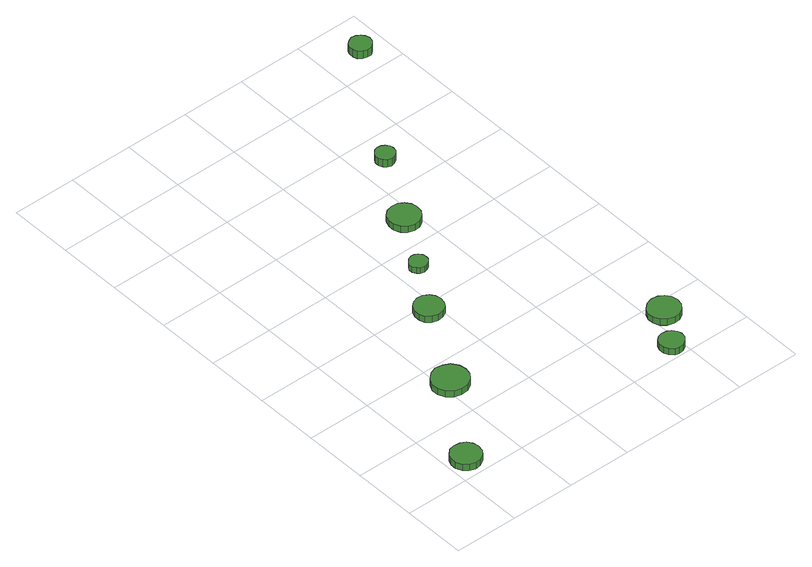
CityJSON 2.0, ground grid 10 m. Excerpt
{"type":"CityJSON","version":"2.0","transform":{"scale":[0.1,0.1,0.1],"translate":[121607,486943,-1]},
"CityObjects":{
"tree1":{"type":"SolitaryVegetationObject","attributes":{"function":"something"},"geometry":[{"type":"MultiSurface","lod":"1","boundaries":[[[0,1,2,3,4,5,6,7,8,9,10,11,12,13,14]],[[15,16,17,18,19,20,21,22,23,24,25,26,27,28,29]],[[0,29,28,1]],[[1,28,27,2]],[[2,27,26,3]],[[3,26,25,4]],[[4,25,24,5]],[[5,24,23,6]],[[6,23,22,7]],[[7,22,21,8]],[[8,21,20,9]],[[9,20,19,10]],[[10,19,18,11]],[[11,18,17,12]],[[12,17,16,13]],[[13,16,15,14]],[[14,15,29,0]]]}]},
"tree2":{"type":"SolitaryVegetationObject","attributes":{"function":"something"},"geometry":[{"type":"MultiSurface","lod":"1","boundaries":[[[30,31,32,33,34,35,36,37,38,39,40,41,42,43,44]],[[45,46,47,48,49,50,51,52,53,54,55,56,57,58,59]],[[30,59,58,31]],[[31,58,57,32]],[[32,57,56,33]],[[33,56,55,34]],[[34,55,54,35]],[[35,54,53,36]],[[36,53,52,37]],[[37,52,51,38]],[[38,51,50,39]],[[39,50,49,40]],[[40,49,48,41]],[[41,48,47,42]],[[42,47,46,43]],[[43,46,45,44]],[[44,45,59,30]]]}]},
"tree3":{"type":"SolitaryVegetationObject","attributes":{"function":"something"},"geometry":[{"type":"MultiSurface","lod":"1","boundaries":[[[60,61,62,63,64,65,66,67,68,69,70,71,72,73,74]],[[75,76,77,78,79,80,81,82,83,84,85,86,87,88,89]],[[60,89,88,61]],[[61,88,87,62]],[[62,87,86,63]],[[63,86,85,64]],[[64,85,84,65]],[[65,84,83,66]],[[66,83,82,67]],[[67,82,81,68]],[[68,81,80,69]],[[69,80,79,70]],[[70,79,78,71]],[[71,78,77,72]],[[72,77,76,73]],[[73,76,75,74]],[[74,75,89,60]]]}]},
"tree4":{"type":"SolitaryVegetationObject","attributes":{"function":"something"},"geometry":[{"type":"MultiSurface","lod":"1","boundaries":[[[90,91,92,93,94,95,96,97,98,99,100,101,102,103,104]],[[105,106,107,108,109,110,111,112,113,114,115,116,117,118,119]],[[90,119,118,91]],[[91,118,117,92]],[[92,117,116,93]],[[93,116,115,94]],[[94,115,114,95]],[[95,114,113,96]],[[96,113,112,97]],[[97,112,111,98]],[[98,111,110,99]],[[99,110,109,100]],[[100,109,108,101]],[[101,108,107,102]],[[102,107,106,103]],[[103,106,105,104]],[[104,105,119,90]]]}]},
"tree5":{"type":"SolitaryVegetationObject","attributes":{"function":"something"},"geometry":[{"type":"MultiSurface","lod":"1","boundaries":[[[120,121,122,123,124,125,126,127,128,129,130,131,132,133,134]],[[135,136,137,138,139,140,141,142,143,144,145,146,147,148,149]],[[120,149,148,121]],[[121,148,147,122]],[[122,147,146,123]],[[123,146,145,124]],[[124,145,144,125]],[[125,144,143,126]],[[126,143,142,127]],[[127,142,141,128]],[[128,141,140,129]],[[129,140,139,130]],[[130,139,138,131]],[[131,138,137,132]],[[132,137,136,133]],[[133,136,135,134]],[[134,135,149,120]]]}]},
"tree6":{"type":"SolitaryVegetationObject","attributes":{"function":"something"},"geometry":[{"type":"MultiSurface","lod":"1","boundaries":[[[150,151,152,153,154,155,156,157,158,159,160,161,162,163,164]],[[165,166,167,168,169,170,171,172,173,174,175,176,177,178,179]],[[150,179,178,151]],[[151,178,177,152]],[[152,177,176,153]],[[153,176,175,154]],[[154,175,174,155]],[[155,174,173,156]],[[156,173,172,157]],[[157,172,171,158]],[[158,171,170,159]],[[159,170,169,160]],[[160,169,168,161]],[[161,168,167,162]],[[162,167,166,163]],[[163,166,165,164]],[[164,165,179,150]]]}]},
"tree7":{"type":"SolitaryVegetationObject","attributes":{"function":"something"},"geometry":[{"type":"MultiSurface","lod":"1","boundaries":[[[180,181,182,183,184,185,186,187,188,189,190,191,192,193,194]],[[195,196,197,198,199,200,201,202,203,204,205,206,207,208,209]],[[180,209,208,181]],[[181,208,207,182]],[[182,207,206,183]],[[183,206,205,184]],[[184,205,204,185]],[[185,204,203,186]],[[186,203,202,187]],[[187,202,201,188]],[[188,201,200,189]],[[189,200,199,190]],[[190,199,198,191]],[[191,198,197,192]],[[192,197,196,193]],[[193,196,195,194]],[[194,195,209,180]]]}]},
"tree8":{"type":"SolitaryVegetationObject","attributes":{"function":"something"},"geometry":[{"type":"MultiSurface","lod":"1","boundaries":[[[210,211,212,213,214,215,216,217,218,219,220,221,222,223,224]],[[225,226,227,228,229,230,231,232,233,234,235,236,237,238,239]],[[210,239,238,211]],[[211,238,237,212]],[[212,237,236,213]],[[213,236,235,214]],[[214,235,234,215]],[[215,234,233,216]],[[216,233,232,217]],[[217,232,231,218]],[[218,231,230,219]],[[219,230,229,220]],[[220,229,228,221]],[[221,228,227,222]],[[222,227,226,223]],[[223,226,225,224]],[[224,225,239,210]]]}]},
"tree9":{"type":"SolitaryVegetationObject","attributes":{"function":"something"},"geometry":[{"type":"MultiSurface","lod":"1","boundaries":[[[240,241,242,243,244,245,246,247,248,249,250,251,252,253,254]],[[255,256,257,258,259,260,261,262,263,264,265,266,267,268,269]],[[240,269,268,241]],[[241,268,267,242]],[[242,267,266,243]],[[243,266,265,244]],[[244,265,264,245]],[[245,264,263,246]],[[246,263,262,247]],[[247,262,261,248]],[[248,261,260,249]],[[249,260,259,250]],[[250,259,258,251]],[[251,258,257,252]],[[252,257,256,253]],[[253,256,255,254]],[[254,255,269,240]]]}]}
},
"vertices":[
[51,32,17],[49,41,17],[44,49,17],[35,53,17],[26,54,17],[17,52,17],[10,45,17],[6,37,17],[6,27,17],[10,18,17],[17,12,17],[26,9,17],[35,10,17],[44,15,17],[49,22,17],[49,22,6],[44,15,6],[35,10,6],[26,9,6],[17,12,6],[10,18,6],[6,27,6],[6,37,6],[10,45,6],[17,52,6],[26,54,6],[35,53,6],[44,49,6],[49,41,6],[51,32,6],
[140,160,17],[138,171,17],[131,181,17],[121,186,17],[110,188,17],[99,184,17],[90,176,17],[85,166,17],[85,155,17],[90,144,17],[99,136,17],[110,133,17],[121,134,17],[131,140,17],[138,149,17],[138,149,6],[131,140,6],[121,134,6],[110,133,6],[99,136,6],[90,144,6],[85,155,6],[85,166,6],[90,176,6],[99,184,6],[110,188,6],[121,186,6],[131,181,6],[138,171,6],[140,160,6],
[208,288,17],[206,297,17],[201,304,17],[193,309,17],[184,310,17],[175,307,17],[168,301,17],[165,292,17],[165,283,17],[168,275,17],[175,269,17],[184,266,17],[193,267,17],[201,271,17],[206,279,17],[206,279,6],[201,271,6],[193,267,6],[184,266,6],[175,269,6],[168,275,6],[165,283,6],[165,292,6],[168,301,6],[175,307,6],[184,310,6],[193,309,6],[201,304,6],[206,297,6],[208,288,6],
[249,365,16],[248,371,16],[244,376,16],[239,379,16],[234,379,16],[228,377,16],[224,373,16],[221,368,16],[221,362,16],[224,357,16],[228,353,16],[234,351,16],[239,352,16],[244,355,16],[248,360,16],[248,360,6],[244,355,6],[239,352,6],[234,351,6],[228,353,6],[224,357,6],[221,362,6],[221,368,6],[224,373,6],[228,377,6],[234,379,6],[239,379,6],[244,376,6],[248,371,6],[249,365,6],
[405,23,17],[403,30,17],[398,37,17],[392,40,17],[384,41,17],[377,39,17],[371,34,17],[368,27,17],[368,19,17],[371,12,17],[377,6,17],[384,4,17],[392,5,17],[398,9,17],[403,15,17],[403,15,6],[398,9,6],[392,5,6],[384,4,6],[377,6,6],[371,12,6],[368,19,6],[368,27,6],[371,34,6],[377,39,6],[384,41,6],[392,40,6],[398,37,6],[403,30,6],[405,23,6],
[305,447,17],[303,457,17],[297,465,17],[289,470,17],[279,471,17],[269,468,17],[262,462,17],[258,452,17],[258,442,17],[262,433,17],[269,426,17],[279,423,17],[289,424,17],[297,429,17],[303,437,17],[303,437,6],[297,429,6],[289,424,6],[279,423,6],[269,426,6],[262,433,6],[258,442,6],[258,452,6],[262,462,6],[269,468,6],[279,471,6],[289,470,6],[297,465,6],[303,457,6],[305,447,6],
[445,78,17],[443,88,17],[437,96,17],[429,101,17],[419,102,17],[409,99,17],[401,92,17],[397,83,17],[397,73,17],[401,64,17],[409,57,17],[419,54,17],[429,55,17],[437,60,17],[443,68,17],[443,68,6],[437,60,6],[429,55,6],[419,54,6],[409,57,6],[401,64,6],[397,73,6],[397,83,6],[401,92,6],[409,99,6],[419,102,6],[429,101,6],[437,96,6],[443,88,6],[445,78,6],
[357,556,19],[356,562,19],[352,567,19],[347,570,19],[341,571,19],[335,569,19],[331,565,19],[328,559,19],[328,553,19],[331,547,19],[335,543,19],[341,541,19],[347,542,19],[352,545,19],[356,550,19],[356,550,6],[352,545,6],[347,542,6],[341,541,6],[335,543,6],[331,547,6],[328,553,6],[328,559,6],[331,565,6],[335,569,6],[341,571,6],[347,570,6],[352,567,6],[356,562,6],[357,556,6],
[478,742,20],[476,749,20],[472,754,20],[466,758,20],[459,759,20],[453,756,20],[447,752,20],[445,746,20],[445,739,20],[447,732,20],[453,728,20],[459,726,20],[466,726,20],[472,730,20],[476,735,20],[476,735,7],[472,730,7],[466,726,7],[459,726,7],[453,728,7],[447,732,7],[445,739,7],[445,746,7],[447,752,7],[453,756,7],[459,759,7],[466,758,7],[472,754,7],[476,749,7],[478,742,7]
]}
